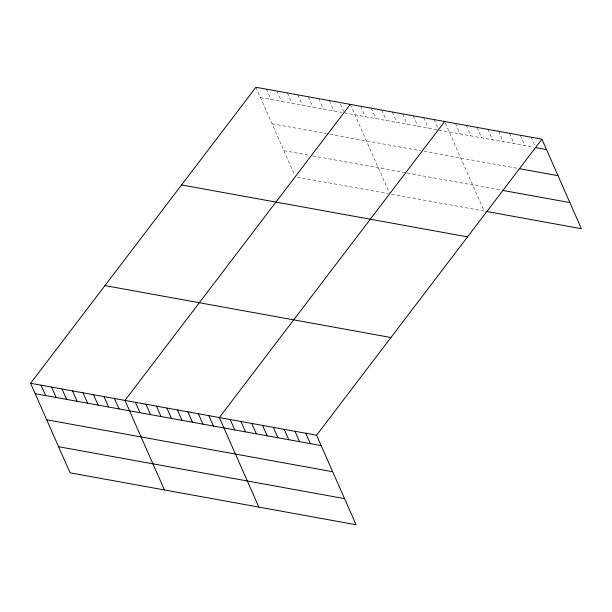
<?xml version="1.0" encoding="UTF-8"?>
<svg xmlns="http://www.w3.org/2000/svg" width="612" height="612" viewBox="0 0 612 612"><rect width="100%" height="100%" fill="white"/><g stroke="black" fill="none" stroke-linecap="round" stroke-linejoin="round"><path stroke-width="0.46" stroke-dasharray="3.06 2.29" d="M260.513 97.652L341.779 112.409M344.403 112.883L437.029 129.698M438.773 130.019L533.894 147.285M272.034 123.769L420.582 150.736M424.078 151.371L517.5 168.331M283.899 150.674L309.244 155.28M312.74 155.915L406.238 172.89M407.11 173.043L501.457 190.171M297.164 177.113L388.046 193.606M391.542 194.241L484.168 211.056L444.672 121.52M531.101 137.21L534.926 145.878M520.299 135.252L524.889 145.648M509.498 133.286L514.088 143.69M498.696 131.328L503.278 141.724M487.886 129.369L492.476 139.766M477.085 127.403L481.675 137.807M466.283 125.445L470.873 135.841M455.481 123.479L460.063 133.883M434.191 119.615L438.008 128.283M423.703 117.711L428.293 128.115M413.215 115.813L417.805 126.21M402.734 113.909L407.317 124.305M392.246 112.004L396.836 122.4M381.758 110.099L386.348 120.495M371.27 108.194L375.86 118.598M360.789 106.289L365.372 116.693M350.301 104.384L389.408 193.055M340.578 104.216L343.638 111.147M329.332 100.582L333.915 110.979M318.844 98.677L323.434 109.074M308.356 96.773L312.946 107.169M297.876 94.868L302.458 105.272M287.388 92.963L291.97 103.367M276.899 91.058L281.489 101.462M266.411 89.161L271.001 99.557M255.931 87.256L294.655 175.055"/><path stroke-width="0.92" d="M30.6 383.288L316.58 435.209L356.069 524.744L70.089 472.824L30.6 383.288L255.931 87.256L541.911 139.176L581.4 228.712L485.966 211.385M350.301 104.384L124.97 400.424L164.467 489.96M444.672 121.52L219.348 417.552L258.838 507.096M316.58 435.209L541.911 139.176M535.691 147.614L546.493 149.573M519.297 168.66L558.014 175.69M502.36 190.34L569.879 202.595M181.573 184.946L467.553 236.867M104.958 285.597L390.938 337.518M35.19 393.684L321.17 445.605M46.703 419.801L332.683 471.722M58.576 446.714L344.556 498.627M305.778 433.242L310.361 443.646M294.976 431.284L299.559 441.68M284.167 429.326L288.757 439.722M273.365 427.36L277.955 437.764M262.563 425.401L267.146 435.798M251.762 423.435L256.344 433.839M240.952 421.477L245.542 431.873M230.15 419.518L234.74 429.915M208.86 415.647L213.45 426.051M198.372 413.75L202.962 424.147M187.892 411.845L192.474 422.242M177.404 409.941L181.994 420.337M166.915 408.036L171.505 418.432M156.435 406.131L161.017 416.535M145.947 404.226L150.529 414.63M135.459 402.321L140.049 412.725M114.49 398.519L119.072 408.915M104.002 396.614L108.592 407.011M93.514 394.709L98.104 405.113M83.033 392.805L87.615 403.209M72.545 390.9L77.127 401.304M62.057 389.002L66.647 399.399M51.569 387.098L56.159 397.494M41.088 385.193L45.671 395.589"/></g></svg>
